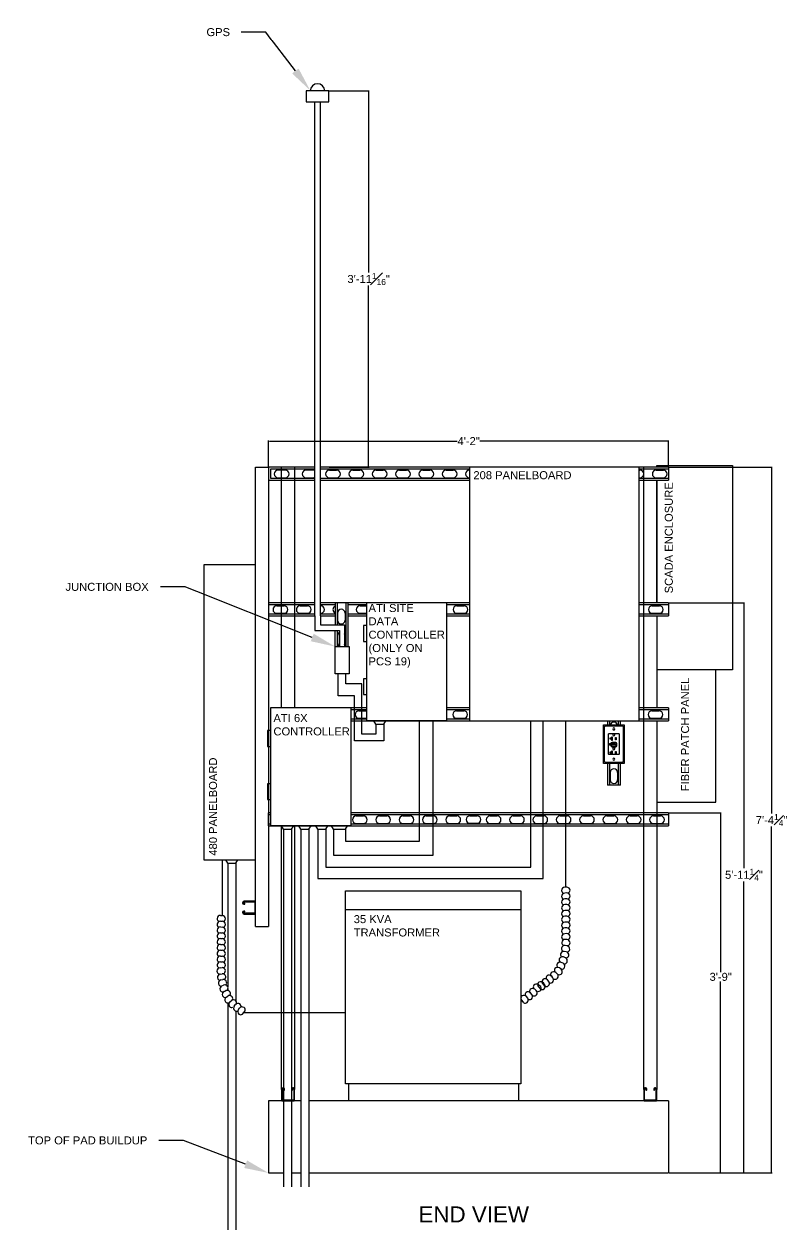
# Model space of a CAD drawing. Header units: feet. Extents: x -159 to 1687, y -48 to 1556.
# Drawn here: x 1132.2 to 1227.6, y 789.8 to 940.5 of the extents above; entities that cross this region are included whole.
import ezdxf
from ezdxf import colors
from ezdxf.entities.mleader import LeaderData, LeaderLine
from ezdxf.math import Vec2, Vec3

# ---------------------------------------------------------------- set-up
doc = ezdxf.new("R2010")
doc.units = ezdxf.units.FT
doc.header["$MEASUREMENT"] = 0
doc.layers.get('Defpoints').update_dxf_attribs({"color": 5})
for name, color, linetype in [('9417_1-3$0$M25-OBJ', 7, 'Continuous'), ('9417_1-3$0$M25-UNISTRUT', 94, 'Continuous'), ('9417_1-3$0$OBJ', 7, 'Continuous'), ('9417_1-3$0$OBJ-LITE', 33, 'Continuous'), ('9417_1-3$0$UNISTRUT', 94, 'Continuous'), ('E-LV-EQUP', 211, 'Continuous'), ('EQUIPMENT_CON', 150, 'Continuous'), ('G-ANNO-TEXT', 1, 'Continuous')]:
    doc.layers.add(name, color=color, linetype=linetype)
doc.styles.add('NEI-A', font='arial.ttf')
doc.dimstyles.new('NEI-A', dxfattribs={"dimtxt": 0.1, "dimasz": 0.125, "dimexe": 0.0625, "dimexo": 0.0625, "dimgap": 0.0625, "dimtad": 0, "dimtih": 1, "dimtoh": 1, "dimdec": 4, "dimzin": 3, "dimdsep": 46, "dimlunit": 4, "dimtxsty": 'NEI-A', "dimcen": 0, "dimadec": 0, "dimazin": 0, "dimtfac": 0.75, "dimtdec": 4, "dimtofl": 0, "dimtmove": 0, "dimatfit": 3, "dimfxl": 1, "dimfrac": 1, "dimtolj": 1, "dimtzin": 0, "dimarcsym": 0})

# ---------------------------------------------------------------- blocks, each defined once
blk = doc.blocks.new('9417_1-3$0$unistrut_single')
at = {"layer": '9417_1-3$0$UNISTRUT'}
blk.add_lwpolyline([(0.7075, -0.13625, 0.414213562), (0.67625, -0.105), (-0.67625, -0.105, 0.414213562), (-0.7075, -0.13625), (-0.7075, -1.42625, 0.414213562), (-0.61375, -1.52), (-0.57375, -1.52, 0.414213562), (-0.5425, -1.48875), (-0.5425, -1.3965, -1), (-0.4375, -1.3965), (-0.4375, -1.48875, -0.414213562), (-0.57375, -1.625), (-0.61375, -1.625, -0.414213562), (-0.8125, -1.42625), (-0.8125, -0.13625, -0.414213562), (-0.67625, 0), (0.67625, 0, -0.414213562), (0.8125, -0.13625), (0.8125, -1.42625, -0.414213562), (0.61375, -1.625), (0.57375, -1.625, -0.414213562), (0.4375, -1.48875), (0.4375, -1.3965, -1), (0.5425, -1.3965), (0.5425, -1.48875, 0.414213562), (0.57375, -1.52), (0.61375, -1.52, 0.414213562), (0.7075, -1.42625)], format="xyb", close=True, dxfattribs=at)
blk = doc.blocks.new('9417_1-3$0$827-00085')
at = {"layer": '9417_1-3$0$OBJ-LITE'}
for p, q in [((-0.25, 0.19), (-0.25, -0.19)), ((0.25, 0.31), (-0.13, 0.31)), ((0.37, -0.19), (0.37, 0.19)), ((-0.13, -0.31), (0.25, -0.31))]:
    blk.add_line(p, q, dxfattribs=at)
for points in [[(-1.31, 0.59), (-1.31, -0.59, 0.414214), (-1.25, -0.66), (1.25, -0.66, 0.414214), (1.31, -0.59), (1.31, 0.59, 0.414214), (1.25, 0.66), (-1.25, 0.66, 0.414214)], [(-1.16, -0.13), (-1.28, -0.13), (-1.28, 0.12), (-1.16, 0.12, -1)], [(-0.19, -0.19), (-0.19, 0.19, -0.414214), (-0.16, 0.22), (-0.09, 0.22, -0.414214), (-0.06, 0.19), (-0.06, -0.19, -0.414214), (-0.09, -0.22), (-0.16, -0.22, -0.414214)], [(0.31, -0.22), (0.31, 0.22, 0.414214), (0.28, 0.25), (0.09, 0.25, 0.414214), (0.06, 0.22), (0.06, -0.22, 0.414214), (0.09, -0.25), (0.28, -0.25, 0.414214)], [(0.59, -0.13), (0.47, -0.13), (0.47, 0.12), (0.59, 0.12, -1)]]:
    blk.add_lwpolyline(points, format="xyb", close=True, dxfattribs=at)
for points in [[(-0.64, 0.28), (-0.5, 0.28), (-0.5, 0.19), (-0.88, 0.19), (-0.88, 0.28), (-0.73, 0.28), (-0.73, 0.5), (-0.64, 0.5)], [(1.11, 0.28), (1.25, 0.28), (1.25, 0.19), (0.87, 0.19), (0.87, 0.28), (1.02, 0.28), (1.02, 0.5), (1.11, 0.5)], [(-0.53, -0.28), (-0.53, -0.19), (-0.84, -0.19), (-0.84, -0.28)], [(1.22, -0.28), (1.22, -0.19), (0.91, -0.19), (0.91, -0.28)]]:
    blk.add_lwpolyline(points, close=True, dxfattribs=at)
blk.add_circle((0.03, 0.48), 0.0882, dxfattribs=at)
for centre, start, end in [((-0.13, 0.19), 90, 180), ((0.25, 0.19), 0, 90), ((-0.13, -0.19), 180, 270), ((0.25, -0.19), 270, 0)]:
    blk.add_arc(centre, 0.125, start, end, dxfattribs=at)
blk = doc.blocks.new('9417_1-3$0$827-00085_822-10365_822-13765_fnt')
blk.add_lwpolyline([(2.41, -1.28), (2.41, 1.28), (-2.41, 1.28), (-2.41, -1.28)], close=True)
at = {"layer": '9417_1-3$0$OBJ-LITE'}
blk.add_lwpolyline([(2.28, 1.03, 0.414214), (2.16, 1.16), (-2.16, 1.16, 0.414214), (-2.28, 1.03), (-2.28, -1.03, 0.414214), (-2.16, -1.16), (2.16, -1.16, 0.414214), (2.28, -1.03)], format="xyb", close=True, dxfattribs=at)
for centre in [(-1.89, 0), (1.89, 0)]:
    blk.add_circle(centre, 0.125, dxfattribs=at)
blk.add_blockref('9417_1-3$0$827-00085', (0, 0))
blk = doc.blocks.new('*D30')
at = {"layer": 'Defpoints', "color": 0, "transparency": 16777216}
for p in [(1212.79, 888.35), (1162.79, 885.09), (1212.79, 885.09)]:
    blk.add_point(p, dxfattribs=at)
at = {"layer": 'G-ANNO-TEXT', "color": 0, "lineweight": -2, "transparency": 16777216}
for p, q in [((1162.79, 885.15), (1162.79, 888.41)), ((1162.91, 888.35), (1186.37, 888.35)), ((1212.66, 888.35), (1189.2, 888.35)), ((1212.79, 885.15), (1212.79, 888.41))]:
    blk.add_line(p, q, dxfattribs=at)
at = {"layer": 'G-ANNO-TEXT', "color": 0, "transparency": 16777216}
for points in [[(1162.91, 888.37), (1162.91, 888.33), (1162.79, 888.35)], [(1212.66, 888.37), (1212.66, 888.33), (1212.79, 888.35)]]:
    blk.add_solid(points, dxfattribs=at)
at = {"layer": 'G-ANNO-TEXT', "color": 0, "transparency": 16777216, "insert": (1187.79, 888.35), "char_height": 0.1, "width": 2.3231, "attachment_point": 5, "style": 'NEI-A'}
blk.add_mtext('\\A1;{\\H10x;4\'-2"}', dxfattribs=at)
blk = doc.blocks.new('*D31')
at = {"layer": 'Defpoints', "color": 0, "transparency": 16777216}
for p in [(1212.79, 885.09), (1212.79, 796.87), (1225.65, 796.87)]:
    blk.add_point(p, dxfattribs=at)
at = {"layer": 'G-ANNO-TEXT', "color": 0, "lineweight": -2, "transparency": 16777216}
for p, q in [((1212.85, 885.09), (1225.72, 885.09)), ((1225.65, 884.96), (1225.65, 841.79)), ((1225.65, 796.99), (1225.65, 840.16)), ((1212.85, 796.87), (1225.72, 796.87))]:
    blk.add_line(p, q, dxfattribs=at)
at = {"layer": 'G-ANNO-TEXT', "color": 0, "transparency": 16777216}
for points in [[(1225.63, 884.96), (1225.67, 884.96), (1225.65, 885.09)], [(1225.63, 796.99), (1225.67, 796.99), (1225.65, 796.87)]]:
    blk.add_solid(points, dxfattribs=at)
at = {"layer": 'G-ANNO-TEXT', "color": 0, "transparency": 16777216, "insert": (1225.65, 840.98), "char_height": 0.1, "width": 2.6328, "attachment_point": 5, "style": 'NEI-A'}
blk.add_mtext('\\A1;{\\H10x;7\'-4{\\H0.75x;\\S1#4;}"}', dxfattribs=at)
blk = doc.blocks.new('*D26')
at = {"layer": 'Defpoints', "color": 0, "transparency": 16777216}
for p in [(1212.79, 868.14), (1217.91, 796.87), (1222.2, 796.87)]:
    blk.add_point(p, dxfattribs=at)
at = {"layer": 'G-ANNO-TEXT', "color": 0, "lineweight": -2, "transparency": 16777216}
for p, q in [((1212.85, 868.14), (1222.26, 868.14)), ((1222.2, 868.01), (1222.2, 834.97)), ((1222.2, 796.99), (1222.2, 833.32)), ((1217.97, 796.87), (1222.26, 796.87))]:
    blk.add_line(p, q, dxfattribs=at)
at = {"layer": 'G-ANNO-TEXT', "color": 0, "transparency": 16777216}
for points in [[(1222.18, 868.01), (1222.22, 868.01), (1222.2, 868.14)], [(1222.18, 796.99), (1222.22, 796.99), (1222.2, 796.87)]]:
    blk.add_solid(points, dxfattribs=at)
at = {"layer": 'G-ANNO-TEXT', "color": 0, "transparency": 16777216, "insert": (1222.2, 834.14), "char_height": 0.1, "width": 2.6328, "attachment_point": 5, "style": 'NEI-A'}
blk.add_mtext('\\A1;{\\H10x;5\'-11{\\H0.75x;\\S1#4;}"}', dxfattribs=at)
blk = doc.blocks.new('*D27')
at = {"layer": 'Defpoints', "color": 0, "transparency": 16777216}
for p in [(1212.79, 841.87), (1212.79, 796.87), (1219.29, 796.87)]:
    blk.add_point(p, dxfattribs=at)
at = {"layer": 'G-ANNO-TEXT', "color": 0, "lineweight": -2, "transparency": 16777216}
for p, q in [((1212.85, 841.87), (1219.35, 841.87)), ((1219.29, 841.75), (1219.29, 821.95)), ((1219.29, 796.99), (1219.29, 820.81)), ((1212.85, 796.87), (1219.35, 796.87))]:
    blk.add_line(p, q, dxfattribs=at)
at = {"layer": 'G-ANNO-TEXT', "color": 0, "transparency": 16777216}
for points in [[(1219.27, 841.75), (1219.31, 841.75), (1219.29, 841.87)], [(1219.27, 796.99), (1219.31, 796.99), (1219.29, 796.87)]]:
    blk.add_solid(points, dxfattribs=at)
at = {"layer": 'G-ANNO-TEXT', "color": 0, "transparency": 16777216, "insert": (1219.29, 821.38), "char_height": 0.1, "width": 2.6328, "attachment_point": 5, "style": 'NEI-A'}
blk.add_mtext('\\A1;{\\H10x;3\'-9"}', dxfattribs=at)
blk = doc.blocks.new('*D28')
at = {"layer": 'Defpoints', "color": 0, "transparency": 16777216}
for p in [(1170.3, 932.13), (1170.3, 885.09), (1175.29, 885.09)]:
    blk.add_point(p, dxfattribs=at)
at = {"layer": 'G-ANNO-TEXT', "color": 0, "lineweight": -2, "transparency": 16777216}
for p, q in [((1170.37, 932.13), (1175.35, 932.13)), ((1175.29, 932), (1175.29, 909.44)), ((1175.29, 885.21), (1175.29, 907.78)), ((1170.37, 885.09), (1175.35, 885.09))]:
    blk.add_line(p, q, dxfattribs=at)
at = {"layer": 'G-ANNO-TEXT', "color": 0, "transparency": 16777216}
for points in [[(1175.27, 932), (1175.31, 932), (1175.29, 932.13)], [(1175.27, 885.21), (1175.31, 885.21), (1175.29, 885.09)]]:
    blk.add_solid(points, dxfattribs=at)
at = {"layer": 'G-ANNO-TEXT', "color": 0, "transparency": 16777216, "insert": (1175.29, 908.61), "char_height": 0.1, "attachment_point": 5, "style": 'NEI-A'}
blk.add_mtext('\\A1;{\\H10x;3\'-11{\\H0.75x;\\S1#16;}"}', dxfattribs=at)

msp = doc.modelspace()

# ---------------------------------------------------------------- linework, layer by layer
at = {"layer": '9417_1-3$0$M25-UNISTRUT'}
for p, q in [((1187.87968, 855.01046), (1185.03944, 855.01046)), ((1187.87965, 854.76046), (1185.03944, 854.76046)), ((1212.78572, 854.76046), (1209.09295, 854.76046)), ((1212.78572, 855.01046), (1209.09298, 855.01046)), ((1212.78572, 841.87151), (1173.04721, 841.87151)), ((1212.78572, 841.62151), (1173.04721, 841.62151))]:
    msp.add_line(p, q, dxfattribs=at)
for points in [[(1162.78572, 885.08651), (1162.78572, 827.69547)], [(1168.54618, 885.08651), (1162.78572, 885.08651)], [(1168.54618, 884.83651), (1163.03572, 884.83651), (1163.03572, 883.71151), (1168.54618, 883.71151)], [(1166.03572, 885.08651), (1166.03572, 855.01046)], [(1212.78572, 885.08651), (1169.26741, 885.08651)], [(1187.88322, 884.83651), (1169.26741, 884.83651)], [(1212.78572, 884.83651), (1209.09652, 884.83651)], [(1162.78572, 883.46151), (1168.54618, 883.46151)], [(1169.26741, 883.71151), (1187.88308, 883.71151)], [(1169.26741, 883.46151), (1187.88305, 883.46151)], [(1209.09635, 883.46151), (1212.78572, 883.46151)], [(1209.09638, 883.71151), (1212.78572, 883.71151)], [(1211.29562, 883.46151), (1211.29562, 868.13546)], [(1168.54618, 868.13546), (1162.78572, 868.13546)], [(1171.09227, 868.13546), (1171.09227, 865.39378)], [(1171.34227, 868.13546), (1171.34227, 865.39378)], [(1172.46727, 862.66653), (1172.46727, 868.13546)], [(1172.71727, 862.66653), (1172.71727, 868.13546)], [(1187.88124, 868.13546), (1185.03944, 868.13546)], [(1212.78572, 868.13546), (1209.09454, 868.13546)], [(1168.54618, 867.88546), (1162.78572, 867.88546)], [(1162.78572, 866.76046), (1168.54618, 866.76046)], [(1171.09227, 867.88546), (1169.26741, 867.88546)], [(1169.26741, 866.76046), (1171.09227, 866.76046)], [(1175.02944, 867.88546), (1172.71727, 867.88546)], [(1172.71727, 866.76046), (1175.02944, 866.76046)], [(1187.88121, 867.88546), (1185.03944, 867.88546)], [(1185.03944, 866.76046), (1187.88107, 866.76046)], [(1209.09437, 866.76046), (1212.78572, 866.76046)], [(1212.78572, 867.88546), (1209.09451, 867.88546)], [(1162.78572, 866.51046), (1168.54618, 866.51046)], [(1169.26741, 866.51046), (1171.09227, 866.51046)], [(1172.71727, 866.51046), (1175.02944, 866.51046)], [(1185.03944, 866.51046), (1187.88104, 866.51046)], [(1209.09434, 866.51046), (1212.78572, 866.51046)], [(1211.29562, 866.51046), (1211.29562, 861.87151)], [(1171.09227, 862.66653), (1171.09227, 864.6665)], [(1171.34227, 864.6665), (1171.34227, 862.66653)], [(1211.29562, 860.24651), (1211.29562, 855.01046)], [(1175.02944, 855.01046), (1173.04721, 855.01046)], [(1175.02944, 854.76046), (1173.04721, 854.76046)], [(1173.04721, 853.63546), (1175.02944, 853.63546)], [(1173.04721, 853.38546), (1187.87949, 853.38546)], [(1185.03944, 853.63546), (1187.87952, 853.63546)], [(1205.16334, 853.38546), (1205.16334, 852.88157)], [(1205.41334, 853.38546), (1205.41334, 852.88157)], [(1206.53834, 852.88157), (1206.53834, 853.38546)], [(1206.78834, 852.88157), (1206.78834, 853.38546)], [(1209.09279, 853.38546), (1212.78572, 853.38546)], [(1209.09282, 853.63546), (1212.78572, 853.63546)], [(1211.29562, 853.38546), (1211.29562, 807.29276)], [(1205.16334, 848.19407), (1205.16334, 845.35462)], [(1205.41334, 848.19407), (1205.41334, 845.35462)], [(1206.53834, 845.35462), (1206.53834, 848.19407)], [(1206.78834, 845.35462), (1206.78834, 848.19407)], [(1163.03721, 841.87151), (1162.78572, 841.87151)], [(1163.03721, 841.62151), (1162.78572, 841.62151)], [(1162.78572, 840.49651), (1163.03721, 840.49651)], [(1162.78572, 840.24651), (1212.78572, 840.24651)], [(1166.03572, 840.26046), (1166.03572, 807.29276)], [(1173.04721, 840.49651), (1212.78572, 840.49651)]]:
    msp.add_lwpolyline(points, dxfattribs=at)
at = {"layer": '9417_1-3$0$OBJ'}
msp.add_line((1212.78572, 805.86651), (1212.78572, 796.86651), dxfattribs=at)
for points in [[(1164.66623, 805.86651), (1162.78572, 805.86651), (1162.78572, 796.86651), (1164.66623, 796.86651)], [(1166.82955, 805.86651), (1165.66623, 805.86651)], [(1212.78572, 805.86651), (1167.82955, 805.86651)], [(1165.66623, 796.86651), (1166.82955, 796.86651)], [(1167.82955, 796.86651), (1212.78572, 796.86651)]]:
    msp.add_lwpolyline(points, dxfattribs=at)
at = {"layer": '9417_1-3$0$UNISTRUT'}
for p, q in [((1161.16072, 827.69547), (1161.16072, 885.08651)), ((1161.16072, 885.08651), (1162.78572, 885.08651)), ((1162.78572, 885.08651), (1162.78572, 883.46151)), ((1164.41072, 855.01046), (1164.41072, 885.08651)), ((1170.38056, 884.71053), (1171.28479, 884.71053)), ((1173.29768, 884.71053), (1174.2019, 884.71053)), ((1176.21479, 884.71053), (1177.11902, 884.71053)), ((1179.1319, 884.71053), (1180.03613, 884.71053)), ((1182.04902, 884.71053), (1182.95325, 884.71053)), ((1184.96613, 884.71053), (1185.87036, 884.71053)), ((1209.0965, 884.71053), (1209.20727, 884.71053)), ((1209.67062, 807.29276), (1209.67062, 885.08651)), ((1211.22016, 884.71053), (1212.12439, 884.71053)), ((1212.78572, 885.08651), (1212.78572, 883.46151)), ((1170.38056, 883.77209), (1171.28479, 883.77209)), ((1173.29768, 883.77209), (1174.2019, 883.77209)), ((1176.21479, 883.77209), (1177.11902, 883.77209)), ((1179.1319, 883.77209), (1180.03613, 883.77209)), ((1182.04902, 883.77209), (1182.95325, 883.77209)), ((1184.96613, 883.77209), (1185.87036, 883.77209)), ((1209.09639, 883.77209), (1209.20727, 883.77209)), ((1211.22016, 883.77209), (1212.12439, 883.77209)), ((1162.78572, 868.13546), (1162.78572, 866.51046)), ((1212.78572, 868.13546), (1212.78572, 866.51046)), ((1163.80624, 867.75949), (1164.71046, 867.75949)), ((1163.80624, 866.82105), (1164.71046, 866.82105)), ((1166.72335, 867.75949), (1167.62758, 867.75949)), ((1166.72335, 866.82105), (1167.62758, 866.82105)), ((1169.26741, 867.75949), (1169.28603, 867.75949)), ((1169.26741, 866.82105), (1169.28603, 866.82105)), ((1171.40286, 866.86157), (1171.40286, 865.95734)), ((1172.3413, 866.86157), (1172.3413, 865.95734)), ((1174.21603, 867.75949), (1175.02944, 867.75949)), ((1174.21603, 866.82105), (1175.02944, 866.82105)), ((1186.30708, 867.75949), (1187.21131, 867.75949)), ((1186.30708, 866.82105), (1187.21131, 866.82105)), ((1210.72549, 867.75949), (1211.62972, 867.75949)), ((1210.72549, 866.82105), (1211.62972, 866.82105)), ((1171.40286, 864.02211), (1171.40286, 863.11788)), ((1172.3413, 864.02211), (1172.3413, 863.11788)), ((1174.06773, 854.63449), (1174.97196, 854.63449)), ((1186.27693, 854.63449), (1187.18116, 854.63449)), ((1210.69534, 854.63449), (1211.59957, 854.63449)), ((1212.78572, 855.01046), (1212.78572, 853.38546)), ((1174.06773, 853.69605), (1174.97196, 853.69605)), ((1186.27693, 853.69605), (1187.18116, 853.69605)), ((1210.69534, 853.69605), (1211.59957, 853.69605)), ((1204.65939, 852.13962), (1204.65939, 850.51462)), ((1207.22189, 852.13962), (1207.22189, 850.51462)), ((1205.47393, 846.92018), (1205.47393, 846.01595)), ((1206.41237, 846.92018), (1206.41237, 846.01595)), ((1206.78834, 845.35462), (1205.16334, 845.35462)), ((1162.78572, 840.24651), (1162.78572, 841.87151)), ((1173.74469, 841.49553), (1174.64892, 841.49553)), ((1176.66181, 841.49553), (1177.56603, 841.49553)), ((1179.57892, 841.49553), (1180.48315, 841.49553)), ((1182.49603, 841.49553), (1183.40026, 841.49553)), ((1185.41315, 841.49553), (1186.31738, 841.49553)), ((1187.94791, 841.5115), (1188.85214, 841.5115)), ((1190.45683, 841.49553), (1191.36106, 841.49553)), ((1193.37394, 841.49553), (1194.27817, 841.49553)), ((1196.29106, 841.49553), (1197.19529, 841.49553)), ((1199.20817, 841.49553), (1200.1124, 841.49553)), ((1202.12529, 841.49553), (1203.02951, 841.49553)), ((1205.0424, 841.49553), (1205.94663, 841.49553)), ((1207.95951, 841.49553), (1208.86374, 841.49553)), ((1210.87663, 841.49553), (1211.78086, 841.49553)), ((1212.78572, 841.87151), (1212.78572, 840.24651)), ((1164.41072, 807.29276), (1164.41072, 840.26046)), ((1173.74469, 840.55709), (1174.64892, 840.55709)), ((1176.66181, 840.55709), (1177.56603, 840.55709)), ((1179.57892, 840.55709), (1180.48315, 840.55709)), ((1182.49603, 840.55709), (1183.40026, 840.55709)), ((1185.41315, 840.55709), (1186.31738, 840.55709)), ((1187.94791, 840.57306), (1188.85214, 840.57306)), ((1190.45683, 840.55709), (1191.36106, 840.55709)), ((1193.37394, 840.55709), (1194.27817, 840.55709)), ((1196.29106, 840.55709), (1197.19529, 840.55709)), ((1199.20817, 840.55709), (1200.1124, 840.55709)), ((1202.12529, 840.55709), (1203.02951, 840.55709)), ((1205.0424, 840.55709), (1205.94663, 840.55709)), ((1207.95951, 840.55709), (1208.86374, 840.55709)), ((1210.87663, 840.55709), (1211.78086, 840.55709)), ((1161.16072, 827.69547), (1162.78572, 827.69547))]:
    msp.add_line(p, q, dxfattribs=at)
msp.add_lwpolyline([(1164.87014, 883.77209, 1), (1164.87014, 884.71053), (1163.96591, 884.71053, 1), (1163.96591, 883.77209)], format="xyb", close=True, dxfattribs=at)
msp.add_lwpolyline([(1168.54618, 884.67525, 0.097876187), (1168.36768, 884.71053), (1167.46345, 884.71053, 1), (1167.46345, 883.77209), (1168.36768, 883.77209, 0.097876187), (1168.54618, 883.80737, 0.097876187)], format="xyb", dxfattribs=at)
for centre, start, end in [((1170.38056, 884.24131), 90, 270), ((1171.28479, 884.24131), 270, 90), ((1173.29768, 884.24131), 90, 270), ((1174.2019, 884.24131), 270, 90), ((1176.21479, 884.24131), 90, 270), ((1177.11902, 884.24131), 270, 90), ((1179.1319, 884.24131), 90, 270), ((1180.03613, 884.24131), 270, 90), ((1182.04902, 884.24131), 90, 270), ((1182.95325, 884.24131), 270, 90), ((1184.96613, 884.24131), 90, 270), ((1185.87036, 884.24131), 270, 90), ((1187.88325, 884.24131), 90, 270), ((1209.20727, 884.24131), 270, 90), ((1211.22016, 884.24131), 90, 270), ((1212.12439, 884.24131), 270, 90), ((1163.80624, 867.29027), 90, 270), ((1164.71046, 867.29027), 270, 90), ((1166.72335, 867.29027), 90, 270), ((1167.62758, 867.29027), 270, 90), ((1169.28603, 867.29027), 270, 90), ((1171.29892, 867.29027), 116.1295089, 243.8704911), ((1171.87208, 866.86157), 0, 180), ((1174.21603, 867.29027), 90, 270), ((1186.30708, 867.29027), 90, 270), ((1187.21131, 867.29027), 270, 90), ((1210.72549, 867.29027), 90, 270), ((1211.62972, 867.29027), 270, 90), ((1171.87208, 865.95734), 180, 0), ((1171.87208, 864.02211), 121.3922844, 180), ((1171.87208, 864.02211), 0, 32.1742399), ((1171.87208, 863.11788), 180, 238.6077156), ((1171.87208, 863.11788), 327.8257601, 0), ((1174.06773, 854.16527), 90, 270), ((1174.97196, 854.16527), 82.9633504, 90), ((1186.27693, 854.16527), 90, 270), ((1187.18116, 854.16527), 270, 90), ((1210.69534, 854.16527), 90, 270), ((1211.59957, 854.16527), 270, 90), ((1174.97196, 854.16527), 270, 277.0366496), ((1205.94315, 852.75441), 15.7248761, 164.2751239), ((1205.94315, 852.75441), 179.7353457, 180), ((1205.94315, 852.75441), 0, 0.2646543), ((1205.94315, 846.92018), 0, 180), ((1205.94315, 846.01595), 180, 0), ((1173.74469, 841.02631), 90, 270), ((1174.64892, 841.02631), 270, 90), ((1176.66181, 841.02631), 90, 270), ((1177.56603, 841.02631), 270, 90), ((1179.57892, 841.02631), 90, 270), ((1180.48315, 841.02631), 270, 90), ((1182.49603, 841.02631), 90, 270), ((1183.40026, 841.02631), 270, 90), ((1185.41315, 841.02631), 90, 270), ((1186.31738, 841.02631), 270, 90), ((1187.94791, 841.04228), 90, 270), ((1188.85214, 841.04228), 270, 90), ((1190.45683, 841.02631), 90, 270), ((1191.36106, 841.02631), 270, 90), ((1193.37394, 841.02631), 90, 270), ((1194.27817, 841.02631), 270, 90), ((1196.29106, 841.02631), 90, 270), ((1197.19529, 841.02631), 270, 90), ((1199.20817, 841.02631), 90, 270), ((1200.1124, 841.02631), 270, 90), ((1202.12529, 841.02631), 90, 270), ((1203.02951, 841.02631), 270, 90), ((1205.0424, 841.02631), 90, 270), ((1205.94663, 841.02631), 270, 90), ((1207.95951, 841.02631), 90, 270), ((1208.86374, 841.02631), 270, 90), ((1210.87663, 841.02631), 90, 270), ((1211.78086, 841.02631), 270, 90)]:
    msp.add_arc(centre, 0.46922, start, end, dxfattribs=at)
at = {"layer": 'E-LV-EQUP'}
for p, q in [((1170.30464, 932.12611), (1167.4861, 932.12611)), ((1167.4861, 932.12611), (1167.4861, 930.74728)), ((1170.30464, 930.74728), (1170.30464, 932.12611)), ((1167.4861, 930.74728), (1170.30464, 930.74728)), ((1168.54618, 866.51046), (1168.54618, 930.74728)), ((1169.26741, 866.51046), (1169.26741, 930.74728)), ((1187.88325, 885.08651), (1187.87949, 853.38546)), ((1209.09655, 885.08651), (1187.88325, 885.08651)), ((1209.09279, 853.38546), (1209.09655, 885.08651)), ((1161.16072, 872.86651), (1154.70254, 872.86651)), ((1154.70254, 872.86651), (1154.70254, 836.00643)), ((1161.16072, 836.00643), (1161.16072, 872.86651)), ((1175.02944, 868.13546), (1175.02944, 853.38546)), ((1185.03944, 868.13546), (1175.02944, 868.13546)), ((1185.03944, 868.13546), (1185.03944, 853.38546)), ((1175.02944, 865.28044), (1174.63877, 865.28044)), ((1174.63877, 865.28044), (1174.63877, 863.29028)), ((1211.29562, 866.51046), (1211.29562, 855.01046)), ((1174.63877, 863.29028), (1175.02944, 863.29028)), ((1175.02944, 858.64934), (1174.63877, 858.64934)), ((1174.63877, 858.64934), (1174.63877, 856.65918)), ((1174.63877, 856.65918), (1175.02944, 856.65918)), ((1163.03721, 855.01046), (1163.03721, 840.26046)), ((1173.04721, 855.01046), (1163.03721, 855.01046)), ((1173.04721, 855.01046), (1173.04721, 840.26046)), ((1185.03944, 853.38546), (1175.02944, 853.38546)), ((1187.87949, 853.38546), (1209.09279, 853.38546)), ((1163.03721, 852.15544), (1162.64655, 852.15544)), ((1162.64655, 852.15544), (1162.64655, 850.16528)), ((1162.64655, 850.16528), (1163.03721, 850.16528)), ((1163.03721, 845.52434), (1162.64655, 845.52434)), ((1162.64655, 845.52434), (1162.64655, 843.53418)), ((1162.64655, 843.53418), (1163.03721, 843.53418)), ((1173.04721, 840.26046), (1163.03721, 840.26046)), ((1154.70254, 836.00643), (1161.16072, 836.00643)), ((1172.41366, 832.12616), (1194.31384, 832.12616)), ((1172.41366, 808.02567), (1172.41366, 832.12616)), ((1194.31384, 832.12616), (1194.31384, 808.02567)), ((1172.41366, 829.80249), (1194.31384, 829.80249)), ((1194.31384, 808.02567), (1172.41366, 808.02567)), ((1172.78366, 808.02567), (1172.78366, 805.86651)), ((1194.01646, 808.02567), (1194.01646, 805.86651))]:
    msp.add_line(p, q, dxfattribs=at)
for points in [[(1211.29562, 885.08651), (1211.29562, 885.30409), (1220.76563, 885.30409), (1220.76563, 859.73968), (1211.29562, 859.73968)], [(1211.29562, 868.13546), (1211.29562, 883.46151)], [(1211.29562, 843.21438), (1218.6987, 843.21438), (1218.6987, 859.73968)], [(1211.29562, 853.38546), (1211.29562, 843.21438)]]:
    msp.add_lwpolyline(points, dxfattribs=at)
msp.add_lwpolyline([(1171.09227, 862.66653), (1172.84906, 862.66653), (1172.84906, 859.26147), (1171.09227, 859.26147)], close=True, dxfattribs=at)
msp.add_arc((1168.89336, 932.12215), 0.89943, 359.7476597, 179.7476597, dxfattribs=at)
at = {"layer": 'EQUIPMENT_CON'}
for p, q in [((1168.54618, 866.51046), (1168.54618, 864.6665)), ((1169.26741, 866.51046), (1169.26741, 865.39378)), ((1169.26741, 865.39378), (1172.26924, 865.39378)), ((1172.26924, 865.39378), (1172.26924, 862.66653)), ((1168.54618, 864.6665), (1171.62766, 864.6665)), ((1171.62766, 864.6665), (1171.62766, 862.66653)), ((1171.47762, 856.50042), (1171.47762, 859.26147)), ((1172.43161, 857.99867), (1172.43161, 859.26147)), ((1174.44864, 857.99867), (1172.43161, 857.99867)), ((1174.44864, 851.70604), (1174.44864, 857.99867)), ((1173.5219, 856.50042), (1171.47762, 856.50042)), ((1173.5219, 850.88882), (1173.5219, 856.50042)), ((1176.17641, 852.9867), (1175.9209, 853.38546)), ((1177.17641, 852.9867), (1177.43192, 853.38546)), ((1181.62597, 838.34289), (1181.62597, 853.38546)), ((1183.372, 836.59321), (1183.372, 853.38546)), ((1195.56612, 835.10793), (1195.56612, 853.38546)), ((1197.09586, 833.66679), (1197.09586, 853.38546)), ((1199.92743, 832.58007), (1199.92743, 853.38546)), ((1176.17641, 851.70604), (1174.44864, 851.70604)), ((1176.17641, 852.9867), (1177.17641, 852.9867)), ((1176.17641, 852.9867), (1176.17641, 851.70604)), ((1177.17641, 852.9867), (1177.17641, 850.88882)), ((1177.17641, 850.88882), (1173.5219, 850.88882)), ((1164.66623, 839.8617), (1164.41072, 840.26046)), ((1164.66623, 839.8617), (1165.66623, 839.8617)), ((1164.66623, 839.8617), (1164.66623, 795.14261)), ((1165.66623, 839.8617), (1165.92174, 840.26046)), ((1165.66623, 839.8617), (1165.66623, 795.14261)), ((1166.82955, 839.84774), (1166.57404, 840.24651)), ((1166.82955, 839.84774), (1167.82955, 839.84774)), ((1166.82955, 839.84774), (1166.82955, 795.14261)), ((1167.82955, 839.84774), (1168.08506, 840.24651)), ((1167.82955, 839.84774), (1167.82955, 795.14261)), ((1168.9396, 839.8617), (1168.68409, 840.26046)), ((1168.9396, 839.8617), (1169.9396, 839.8617)), ((1168.9396, 839.8617), (1168.9396, 833.66679)), ((1169.9396, 839.8617), (1170.19511, 840.26046)), ((1169.9396, 839.8617), (1169.9396, 835.10793)), ((1170.88225, 839.86157), (1170.62674, 840.26033)), ((1170.88225, 839.86157), (1172.37764, 839.86157)), ((1170.88225, 839.86157), (1170.88225, 836.59321)), ((1172.37764, 839.86157), (1172.63315, 840.26033)), ((1172.37764, 839.86157), (1172.37764, 838.34289)), ((1172.37764, 838.34289), (1181.62597, 838.34289)), ((1170.88225, 836.59321), (1183.372, 836.59321)), ((1157.00845, 829.06171), (1157.00845, 836.00643)), ((1157.69174, 835.60767), (1157.43623, 836.00643)), ((1157.69174, 835.60767), (1157.69174, 820.12356)), ((1157.69174, 835.60767), (1158.69174, 835.60767)), ((1158.69174, 835.60767), (1158.94725, 836.00643)), ((1158.69174, 835.60767), (1158.69174, 818.37116)), ((1169.9396, 835.10793), (1195.56612, 835.10793)), ((1168.9396, 833.66679), (1197.09586, 833.66679)), ((1200.05259, 832.59437), (1199.8016, 832.58628)), ((1200.05259, 831.86841), (1199.8016, 831.86032)), ((1200.05259, 831.14245), (1199.8016, 831.13436)), ((1156.75746, 829.0698), (1157.00845, 829.06171)), ((1200.05259, 830.41649), (1199.8016, 830.4084)), ((1200.05259, 829.69053), (1199.8016, 829.68244)), ((1200.05259, 828.96457), (1199.8016, 828.95648)), ((1156.75746, 828.34384), (1157.00845, 828.33575)), ((1156.75746, 827.61788), (1157.00845, 827.60979)), ((1200.05259, 828.23861), (1199.8016, 828.23052)), ((1200.05259, 827.51265), (1199.8016, 827.50456)), ((1156.75746, 826.89192), (1157.00845, 826.88383)), ((1156.75746, 826.16596), (1157.00845, 826.15787)), ((1200.05259, 826.78669), (1199.8016, 826.7786)), ((1200.10118, 826.04737), (1199.85054, 826.06281)), ((1156.75746, 825.44), (1157.00845, 825.43191)), ((1156.75746, 824.71404), (1157.00845, 824.70595)), ((1199.98604, 824.51967), (1199.73952, 824.5675)), ((1200.09591, 825.25718), (1199.84807, 825.29758)), ((1156.75746, 823.98808), (1157.00845, 823.97999)), ((1156.75746, 823.26212), (1157.00845, 823.25403)), ((1199.11831, 823.37328), (1199.11831, 823.20939)), ((1199.59756, 823.08155), (1199.3707, 823.18923)), ((1199.87953, 823.76553), (1199.64889, 823.86486)), ((1156.70887, 822.5228), (1156.95952, 822.53823)), ((1156.71414, 821.7326), (1156.96199, 821.773)), ((1198.32466, 821.25342), (1198.16874, 821.45027)), ((1198.87205, 821.76971), (1198.68208, 821.93394)), ((1199.33784, 822.35414), (1199.13446, 822.50144)), ((1156.82402, 820.9951), (1157.07054, 821.04293)), ((1156.93053, 820.24095), (1157.16117, 820.34029)), ((1196.79363, 819.85411), (1196.45064, 820.28716)), ((1196.70589, 820.27735), (1196.50251, 820.42465)), ((1197.30838, 820.22688), (1196.96539, 820.65993)), ((1197.2902, 820.43958), (1197.13428, 820.63644)), ((1197.80495, 820.81235), (1197.64904, 821.00921)), ((1157.2125, 819.55697), (1157.43936, 819.66466)), ((1157.47222, 818.82957), (1157.6756, 818.97687)), ((1157.69174, 819.84871), (1157.69174, 819.68482)), ((1157.93801, 818.24514), (1158.12798, 818.40937)), ((1194.67644, 818.15008), (1194.33345, 818.58313)), ((1195.173, 818.73556), (1195.01709, 818.93241)), ((1195.69271, 819.17662), (1195.5368, 819.37348)), ((1196.2401, 819.69292), (1196.05013, 819.85715)), ((1157.69174, 818.11681), (1157.69174, 789.75558)), ((1158.4854, 817.72884), (1158.64131, 817.9257)), ((1158.69174, 817.09731), (1158.69174, 789.75558)), ((1159.00511, 817.28778), (1159.16102, 817.48463)), ((1159.50168, 816.7023), (1159.84466, 817.13535)), ((1159.68352, 816.93189), (1172.41366, 816.93189))]:
    msp.add_line(p, q, dxfattribs=at)
for centre, radius, start, end in [((1199.8435, 832.15756), 0.43076, 95.5811284, 178.0707537), ((1199.79345, 832.19121), 0.38095, 182.8810251, 251.9303293), ((1200.03841, 832.16385), 0.43076, 5.622996, 88.1126213), ((1200.08618, 832.20065), 0.38095, 291.7634204, 0.8127246), ((1199.8435, 831.4316), 0.43076, 95.5811284, 178.0707537), ((1199.79345, 831.46525), 0.38095, 182.8810251, 251.9303293), ((1199.8435, 830.70564), 0.43076, 95.5811284, 178.0707537), ((1199.79345, 830.73929), 0.38095, 182.8810251, 251.9303293), ((1200.03841, 831.43789), 0.43076, 5.622996, 88.1126213), ((1200.03841, 830.71193), 0.43076, 5.622996, 88.1126213), ((1200.08618, 831.47469), 0.38095, 291.7634204, 0.8127246), ((1200.08618, 830.74873), 0.38095, 291.7634204, 0.8127246), ((1156.77165, 828.63927), 0.43076, 91.8873787, 174.377004), ((1156.96656, 828.63299), 0.43076, 1.9292463, 84.4188716), ((1199.8435, 829.97968), 0.43076, 95.5811284, 178.0707537), ((1199.79345, 830.01333), 0.38095, 182.8810251, 251.9303293), ((1199.8435, 829.25372), 0.43076, 95.5811284, 178.0707537), ((1199.79345, 829.28737), 0.38095, 182.8810251, 251.9303293), ((1199.8435, 828.52776), 0.43076, 95.5811284, 178.0707537), ((1200.03841, 829.98597), 0.43076, 5.622996, 88.1126213), ((1200.03841, 829.26001), 0.43076, 5.622996, 88.1126213), ((1200.03841, 828.53405), 0.43076, 5.622996, 88.1126213), ((1200.08618, 830.02277), 0.38095, 291.7634204, 0.8127246), ((1200.08618, 829.29681), 0.38095, 291.7634204, 0.8127246), ((1156.72388, 828.67607), 0.38095, 179.1872754, 248.2365796), ((1156.72388, 827.95011), 0.38095, 179.1872754, 248.2365796), ((1156.77165, 827.91331), 0.43076, 91.8873787, 174.377004), ((1156.77165, 827.18735), 0.43076, 91.8873787, 174.377004), ((1156.96656, 827.90703), 0.43076, 1.9292463, 84.4188716), ((1156.96656, 827.18107), 0.43076, 1.9292463, 84.4188716), ((1157.01661, 828.66664), 0.38095, 288.0696707, 357.1189749), ((1157.01661, 827.94068), 0.38095, 288.0696707, 357.1189749), ((1199.79345, 828.56141), 0.38095, 182.8810251, 251.9303293), ((1199.8435, 827.8018), 0.43076, 95.5811284, 178.0707537), ((1199.79345, 827.83545), 0.38095, 182.8810251, 251.9303293), ((1199.8435, 827.07584), 0.43076, 95.5811284, 178.0707537), ((1200.03841, 827.80809), 0.43076, 5.622996, 88.1126213), ((1200.03841, 827.08213), 0.43076, 5.622996, 88.1126213), ((1200.08618, 828.57085), 0.38095, 291.7634204, 0.8127246), ((1200.08618, 827.84489), 0.38095, 291.7634204, 0.8127246), ((1156.72388, 827.22415), 0.38095, 179.1872754, 248.2365796), ((1156.72388, 826.49819), 0.38095, 179.1872754, 248.2365796), ((1156.77165, 826.46139), 0.43076, 91.8873787, 174.377004), ((1156.77165, 825.73543), 0.43076, 91.8873787, 174.377004), ((1156.96656, 826.45511), 0.43076, 1.9292463, 84.4188716), ((1156.96656, 825.72915), 0.43076, 1.9292463, 84.4188716), ((1157.01661, 827.21472), 0.38095, 288.0696707, 357.1189749), ((1157.01661, 826.48876), 0.38095, 288.0696707, 357.1189749), ((1199.79345, 827.10949), 0.38095, 182.8810251, 251.9303293), ((1199.8435, 826.34988), 0.43076, 95.5811284, 178.0707537), ((1199.79345, 826.38353), 0.38095, 182.8810251, 251.9303293), ((1199.85212, 825.63205), 0.43076, 90.2107151, 172.7003405), ((1200.03841, 826.35617), 0.43076, 5.622996, 88.1126213), ((1200.04676, 825.62006), 0.43076, 0.2525827, 82.7422081), ((1200.08618, 827.11893), 0.38095, 291.7634204, 0.8127246), ((1200.08618, 826.39297), 0.38095, 291.7634204, 0.8127246), ((1156.72388, 825.77223), 0.38095, 179.1872754, 248.2365796), ((1156.72388, 825.04627), 0.38095, 179.1872754, 248.2365796), ((1156.77165, 825.00947), 0.43076, 91.8873787, 174.377004), ((1156.77165, 824.28351), 0.43076, 91.8873787, 174.377004), ((1156.96656, 825.00319), 0.43076, 1.9292463, 84.4188716), ((1156.96656, 824.27723), 0.43076, 1.9292463, 84.4188716), ((1157.01661, 825.7628), 0.38095, 288.0696707, 357.1189749), ((1157.01661, 825.03684), 0.38095, 288.0696707, 357.1189749), ((1199.68519, 824.14018), 0.43076, 82.754218, 165.2438434), ((1199.76397, 824.91147), 0.38095, 171.7762632, 240.8255674), ((1199.8066, 824.86882), 0.43076, 84.4763665, 166.9659919), ((1199.80545, 825.67023), 0.38095, 177.5106118, 246.559916), ((1199.87663, 824.10304), 0.43076, 352.7960856, 75.285711), ((1199.99907, 824.83744), 0.43076, 354.5182341, 77.0078595), ((1200.05304, 824.86436), 0.38095, 280.6586586, 349.7079628), ((1200.09777, 825.65223), 0.38095, 286.3930072, 355.4423113), ((1156.72388, 824.32031), 0.38095, 179.1872754, 248.2365796), ((1156.72388, 823.59435), 0.38095, 179.1872754, 248.2365796), ((1156.77165, 823.55755), 0.43076, 91.8873787, 174.377004), ((1156.77165, 822.83159), 0.43076, 91.8873787, 174.377004), ((1156.96656, 823.55127), 0.43076, 1.9292463, 84.4188716), ((1156.96656, 822.82531), 0.43076, 1.9292463, 84.4188716), ((1157.01661, 824.31088), 0.38095, 288.0696707, 357.1189749), ((1157.01661, 823.58492), 0.38095, 288.0696707, 357.1189749), ((1199.18262, 822.8417), 0.38095, 155.6419251, 224.6912293), ((1199.21172, 822.78888), 0.43076, 68.3420284, 150.8316537), ((1199.47362, 823.51071), 0.38095, 157.7324737, 226.7817778), ((1199.50462, 823.45898), 0.43076, 70.432577, 152.9222023), ((1199.64386, 824.1841), 0.38095, 170.0541148, 239.1034189), ((1199.38789, 822.70526), 0.43076, 338.383896, 60.8735213), ((1199.74261, 823.39485), 0.38095, 266.614869, 335.6641732), ((1199.68372, 823.38184), 0.43076, 340.4744445, 62.9640699), ((1199.93138, 824.12832), 0.38095, 278.9365101, 347.9858143), ((1156.76329, 822.09549), 0.43076, 97.2577919, 179.7474173), ((1156.71229, 822.12766), 0.38095, 184.5576887, 253.6069928), ((1156.72388, 822.86839), 0.38095, 179.1872754, 248.2365796), ((1156.81099, 821.31287), 0.43076, 102.9921405, 185.4817659), ((1156.95794, 822.10747), 0.43076, 7.2996595, 89.7892849), ((1157.00346, 821.34424), 0.43076, 13.0340081, 95.5236335), ((1157.01661, 822.85896), 0.38095, 288.0696707, 357.1189749), ((1157.00461, 822.14566), 0.38095, 293.440084, 2.4893882), ((1157.04608, 821.3869), 0.38095, 299.1744326, 8.2237368), ((1197.84645, 821.22164), 0.38095, 129.4141886, 198.4634928), ((1197.8492, 821.1614), 0.43076, 42.1142919, 124.6039172), ((1198.40821, 821.64908), 0.38095, 140.1906593, 209.2399635), ((1198.42218, 821.59042), 0.43076, 52.8907626, 135.380388), ((1198.88608, 822.1941), 0.38095, 145.1198717, 214.1691759), ((1198.90504, 822.13685), 0.43076, 57.819975, 140.3096003), ((1198.5697, 821.46288), 0.43076, 322.9326302, 45.4222556), ((1199.12328, 822.02231), 0.38095, 254.002267, 323.0515712), ((1199.06298, 822.02247), 0.43076, 327.8618426, 50.3514679), ((1199.44721, 822.71611), 0.38095, 264.5243204, 333.5736246), ((1156.75702, 821.33978), 0.38095, 190.2920372, 259.3413414), ((1156.93343, 820.57846), 0.43076, 104.714289, 187.2039144), ((1156.87868, 820.60374), 0.38095, 192.0141857, 261.0634899), ((1157.12633, 819.85726), 0.43076, 117.0359301, 199.5255555), ((1157.12487, 820.6156), 0.43076, 14.7561566, 97.245782), ((1157.30544, 819.9344), 0.43076, 27.0777977, 109.567423), ((1157.1662, 820.65952), 0.38095, 300.8965811, 9.9458852), ((1157.33644, 819.98613), 0.38095, 313.2182222, 22.2675263), ((1195.79023, 819.51362), 0.43076, 52.8907626, 135.380388), ((1196.25414, 820.11731), 0.38095, 145.1198717, 214.1691759), ((1196.27309, 820.06006), 0.43076, 57.819975, 140.3096003), ((1196.81199, 820.40781), 0.38095, 129.4141886, 198.4634928), ((1196.81474, 820.34756), 0.43076, 42.1142919, 124.6039172), ((1196.43103, 819.94567), 0.43076, 327.8618426, 50.3514679), ((1197.32674, 820.78058), 0.38095, 129.4141886, 198.4634928), ((1197.32949, 820.72033), 0.43076, 42.1142919, 124.6039172), ((1196.93582, 820.19469), 0.43076, 312.1561594, 34.6457848), ((1197.50858, 820.55099), 0.38095, 238.2965839, 307.3458881), ((1197.45057, 820.56746), 0.43076, 312.1561594, 34.6457848), ((1198.02829, 820.99205), 0.38095, 238.2965839, 307.3458881), ((1197.97028, 821.00853), 0.43076, 312.1561594, 34.6457848), ((1198.62977, 821.45754), 0.38095, 249.0730547, 318.1223588), ((1157.06745, 819.87028), 0.38095, 204.3358268, 273.385131), ((1157.42217, 819.18068), 0.43076, 119.1264787, 201.616104), ((1157.36285, 819.19154), 0.38095, 206.4263754, 275.4756796), ((1157.74708, 818.49789), 0.43076, 129.6485321, 212.1381574), ((1157.59834, 819.2643), 0.43076, 29.1683463, 111.6579716), ((1157.90502, 818.61228), 0.43076, 39.6903997, 122.180025), ((1157.62743, 819.31713), 0.38095, 315.3087707, 24.3580749), ((1158.38788, 818.06584), 0.43076, 44.619612, 127.1092374), ((1157.92398, 818.66953), 0.38095, 325.8308241, 34.8801283), ((1194.69479, 818.70378), 0.38095, 129.4141886, 198.4634928), ((1194.69755, 818.64354), 0.43076, 42.1142919, 124.6039172), ((1195.2145, 819.14484), 0.38095, 129.4141886, 198.4634928), ((1195.21725, 819.0846), 0.43076, 42.1142919, 124.6039172), ((1194.81862, 818.49067), 0.43076, 312.1561594, 34.6457848), ((1195.39634, 818.91525), 0.38095, 238.2965839, 307.3458881), ((1195.77626, 819.57229), 0.38095, 140.1906593, 209.2399635), ((1195.33833, 818.93173), 0.43076, 312.1561594, 34.6457848), ((1195.99783, 819.38074), 0.38095, 249.0730547, 318.1223588), ((1195.93776, 819.38609), 0.43076, 322.9326302, 45.4222556), ((1196.49134, 819.94551), 0.38095, 254.002267, 323.0515712), ((1196.99383, 820.17822), 0.38095, 238.2965839, 307.3458881), ((1157.68677, 818.49773), 0.38095, 216.9484288, 285.997733), ((1158.24035, 817.93831), 0.43076, 134.5777444, 217.0673698), ((1158.18028, 817.93297), 0.38095, 221.8776412, 290.9269453), ((1158.83978, 817.48395), 0.43076, 145.3542152, 227.8438406), ((1158.78177, 817.46747), 0.38095, 232.6541119, 301.7034161), ((1158.96086, 817.63682), 0.43076, 55.3960828, 137.8857081), ((1158.40185, 818.12451), 0.38095, 330.7600365, 39.8093407), ((1159.35949, 817.04289), 0.43076, 145.3542152, 227.8438406), ((1159.48056, 817.19576), 0.43076, 55.3960828, 137.8857081), ((1158.96361, 817.69707), 0.38095, 341.5365072, 50.5858114), ((1159.48332, 817.256), 0.38095, 341.5365072, 50.5858114), ((1194.87664, 818.47419), 0.38095, 238.2965839, 307.3458881), ((1159.30148, 817.02641), 0.38095, 232.6541119, 301.7034161)]:
    msp.add_arc(centre, radius, start, end, dxfattribs=at)

# ---------------------------------------------------------------- block references
at = {"layer": '9417_1-3$0$M25-OBJ', "xscale": -1, "rotation": 90}
msp.add_blockref('9417_1-3$0$827-00085_822-10365_822-13765_fnt', (1205.94064, 850.47532), dxfattribs=at)
at = {"layer": '9417_1-3$0$M25-UNISTRUT', "xscale": -1}
for p, rotation in [((1161.16072, 830.03166), 270), ((1165.22322, 805.86651), 180), ((1210.48312, 805.86651), 180)]:
    msp.add_blockref('9417_1-3$0$unistrut_single', p, dxfattribs=dict(at, rotation=rotation))

# ---------------------------------------------------------------- texts
at = {"layer": 'G-ANNO-TEXT', "attachment_point": 1, "style": 'NEI-A'}
for s, width, gutter_width, heights, insert, char_height in [('208 PANELBOARD', 13.2385854, 0.5, [0.95856], (1188.38105, 884.58905), 1), ('ATI SITE DATA CONTROLLER (ONLY ON PCS 19)', 8.9342751, 0.5, [11.26047], (1175.27173, 867.98599), 1), ('ATI 6X \\PCONTROLLER', 8.9342751, 0.5, [3.48148], (1163.38859, 854.22907), 1), ('35 KVA \\PTRANSFORMER', 11.3330631, 9.32258, [3.25707], (1173.42462, 829.09836), 1), ('END VIEW', 17.7234628, 0.5, [0.95856], (1181.51851, 792.69328), 2)]:
    msp.add_mtext_dynamic_manual_height_columns(s, width=width, gutter_width=gutter_width, heights=heights, dxfattribs=dict(at, insert=insert, char_height=char_height))
at = {"layer": 'G-ANNO-TEXT', "char_height": 1, "attachment_point": 1, "rotation": 90, "style": 'NEI-A'}
for s, width, insert in [('SCADA ENCLOSURE', 14.3754647, (1212.3078, 869.31657)), ('FIBER PATCH PANEL', 14.2360134, (1214.34109, 844.5771)), ('480 PANELBOARD', 13.2385854, (1155.33393, 836.53012))]:
    msp.add_mtext_dynamic_manual_height_columns(s, width=width, gutter_width=0.5, heights=[0.95856], dxfattribs=dict(at, insert=insert))

# ---------------------------------------------------------------- dimensions: what is measured, and where the dimension line sits
at = {"layer": 'G-ANNO-TEXT'}
dim = msp.add_linear_dim(base=(1212.78572, 888.34873), p1=(1162.78572, 885.08651), p2=(1212.78572, 885.08651), text='{\\H10x;<>}', dimstyle='NEI-A', dxfattribs=at)
dim.commit()
dim.dimension.update_dxf_attribs({"geometry": '*D30', "text_midpoint": (1187.78572, 888.34873)})
for base, p1, p2, picture, middle in [((1225.65355, 796.86651), (1212.78572, 885.08651), (1212.78572, 796.86651), '*D31', (1225.65355, 840.97651)), ((1222.199006, 796.866506), (1212.78572, 868.135465), (1217.908132, 796.866506), '*D26', (1222.199006, 834.144652)), ((1219.29006, 796.86651), (1212.78572, 841.87151), (1212.78572, 796.86651), '*D27', (1219.29006, 821.37879))]:
    dim = msp.add_linear_dim(base=base, p1=p1, p2=p2, angle=90, text='{\\H10x;<>}', dimstyle='NEI-A', dxfattribs=at)
    dim.commit()
    dim.dimension.update_dxf_attribs({"geometry": picture, "text_midpoint": middle, "dimtype": 160})

# ---------------------------------------------------------------- next in the draw order: leaders
ml = msp.add_multileader_mtext('Standard', dxfattribs=at)
ml.set_content('\\A1;GPS', color=256, style='NEI-A')
ml.set_leader_properties()
ml.build(insert=Vec2(0, 0))
ml.multileader.update_dxf_attribs({"dogleg_length": 3.07146, "arrow_head_size": 3.07146})
ctx = ml.context
ctx.base_point, ctx.char_height, ctx.arrow_head_size, ctx.landing_gap_size, ctx.plane_origin = Vec3(1153.47871, 939.45979), 1, 3.07146, 1.53573, Vec3(1381.56719, 1210.95529)
notes = []
notes.append((ctx, [(0, (1, 1, 0), (1162.4245, 939.45979), (-1, 0), 3.07146, [(0, [(1167.99394, 932.1683)], 0, [])])]))
ctx.mtext.insert, ctx.mtext.width, ctx.mtext.defined_height, ctx.mtext.flow_direction = Vec3(1155.01444, 939.96832), 15.8426203, 6.29512, 5
ctx.mtext.has_bg_fill, ctx.mtext.bg_color, ctx.mtext.bg_scale_factor, ctx.mtext.bg_transparency, ctx.mtext.use_window_bg_color = 1, -1073741824, 1.5, 0, 1
ml = msp.add_multileader_mtext('Standard', dxfattribs=at)
ml.set_content('\\A1;JUNCTION BOX', color=256, style='NEI-A')
ml.set_leader_properties()
ml.build(insert=Vec2(0, 0))
ml.multileader.update_dxf_attribs({"dogleg_length": 3.07146, "arrow_head_size": 3.07146})
ctx = ml.context
ctx.base_point, ctx.char_height, ctx.arrow_head_size, ctx.landing_gap_size, ctx.plane_origin = Vec3(1135.8582, 870.12358), 1, 3.07146, 1.53573, Vec3(1379.22121, 1137.10465)
notes.append((ctx, [(0, (1, 1, 0), (1152.35515, 870.12358), (-1, 0), 3.07146, [(0, [(1171.09227, 862.66653)], 0, [])])]))
ctx.mtext.insert, ctx.mtext.width, ctx.mtext.defined_height, ctx.mtext.flow_direction = Vec3(1137.39393, 870.63211), 15.8426203, 6.29512, 5
ctx.mtext.has_bg_fill, ctx.mtext.bg_color, ctx.mtext.bg_scale_factor, ctx.mtext.bg_transparency, ctx.mtext.use_window_bg_color = 1, -1073741824, 1.5, 0, 1
ml = msp.add_multileader_mtext('Standard', dxfattribs=at)
ml.set_content('\\A1;TOP OF PAD BUILDUP', color=256, style='NEI-A')
ml.set_leader_properties()
ml.build(insert=Vec2(0, 0))
ml.multileader.update_dxf_attribs({"dogleg_length": 3.07146, "arrow_head_size": 3.07146})
ctx = ml.context
ctx.base_point, ctx.char_height, ctx.arrow_head_size, ctx.landing_gap_size, ctx.plane_origin = Vec3(1131.18814, 800.93529), 1, 3.07146, 1.53573, Vec3(1383.91844, 1078.90434)
notes.append((ctx, [(0, (1, 1, 0), (1152.14143, 800.93529), (-1, 0), 3.07146, [(0, [(1162.78572, 796.86651)], 0, [])])]))
ctx.mtext.insert, ctx.mtext.width, ctx.mtext.defined_height, ctx.mtext.flow_direction = Vec3(1132.72387, 801.44382), 15.8426203, 6.29512, 5
ctx.mtext.has_bg_fill, ctx.mtext.bg_color, ctx.mtext.bg_scale_factor, ctx.mtext.bg_transparency, ctx.mtext.use_window_bg_color = 1, -1073741824, 1.5, 0, 1
for ctx, leaders in notes:
    for number, flags, end, landing, length, lines in leaders:
        leader = LeaderData()
        leader.index, (leader.has_last_leader_line, leader.has_dogleg_vector, leader.attachment_direction) = number, flags
        leader.last_leader_point, leader.dogleg_vector, leader.dogleg_length = Vec3(end), Vec3(landing), length
        for number, points, colour, breaks in lines:
            line = LeaderLine()
            line.index, line.vertices, line.color, line.breaks = number, Vec3.list(points), colors.encode_raw_color(colour), breaks
            leader.lines.append(line)
        ctx.leaders.append(leader)

# ---------------------------------------------------------------- next in the draw order: linework, layer by layer
at = {"layer": '9417_1-3$0$M25-UNISTRUT'}
msp.add_line((1175.02944, 868.13546), (1169.26741, 868.13546), dxfattribs=at)

# ---------------------------------------------------------------- next in the draw order: dimensions: what is measured, and where the dimension line sits
at = {"layer": 'G-ANNO-TEXT'}
dim = msp.add_linear_dim(base=(1175.28971, 885.08651), p1=(1170.30464, 932.12611), p2=(1170.30464, 885.08651), angle=90, text='{\\H10x;<>}', dimstyle='NEI-A', dxfattribs=at)
dim.commit()
dim.dimension.update_dxf_attribs({"geometry": '*D28', "text_midpoint": (1175.28971, 908.60631)})

doc.saveas('drawing.dxf')
